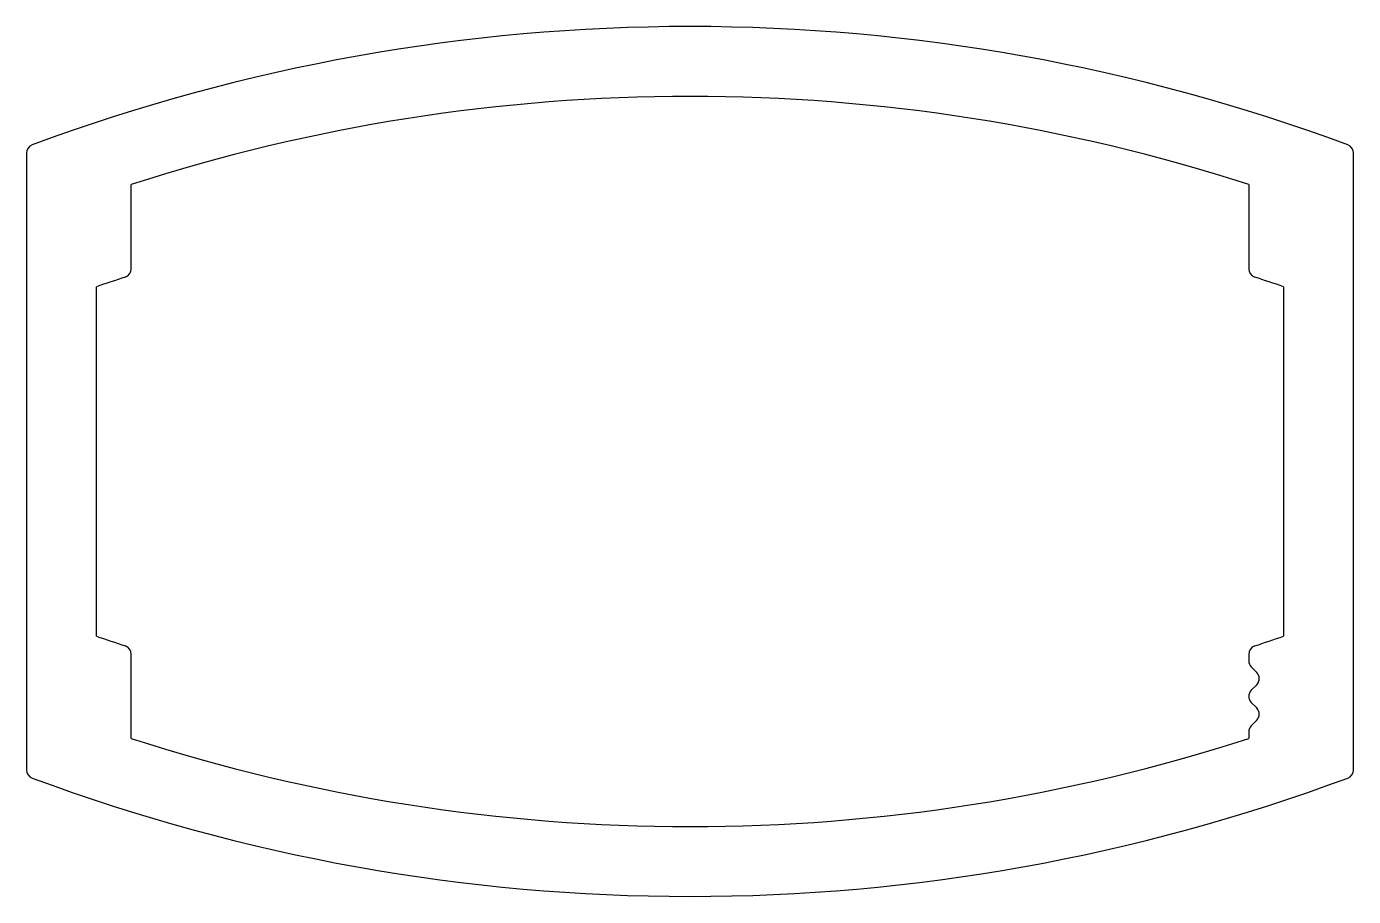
# Model space of a CAD drawing. Extents: x 1330.5 to 1368.5, y 993.6 to 1018.5.
import ezdxf

# ---------------------------------------------------------------- set-up
doc = ezdxf.new("R2010")
doc.units = 0
doc.layers.add('GRUBA', color=10, linetype='CONTINUOUS')

msp = doc.modelspace()

# ---------------------------------------------------------------- linework, layer by layer
at = {"layer": 'GRUBA', "color": 0}
for p, q in [((1330.542, 1014.878), (1330.542, 997.225)), ((1368.542, 997.225), (1368.542, 1014.878)), ((1333.542, 1011.568), (1333.542, 1013.981)), ((1365.542, 1013.981), (1365.542, 1011.568)), ((1332.542, 1001.052), (1332.542, 1011.052)), ((1366.542, 1011.052), (1366.542, 1001.052)), ((1333.542, 998.122), (1333.542, 1000.536)), ((1365.542, 1000.536), (1365.542, 1000.347)), ((1365.615, 1000.17), (1365.77, 1000.015)), ((1365.77, 999.661), (1365.615, 999.506)), ((1365.615, 999.152), (1365.77, 998.997)), ((1365.77, 998.643), (1365.615, 998.487)), ((1365.542, 998.311), (1365.542, 998.122))]:
    msp.add_line(p, q, dxfattribs=at)
for centre, radius, start, end in [((1349.542, 964.458), 54.044, 69.6012, 110.3988), ((1349.542, 964.458), 52.044, 72.0954, 107.9046), ((1330.792, 1014.878), 0.25, 110.3988, 180), ((1368.292, 1014.878), 0.25, 0, 69.6012), ((1333.292, 1011.568), 0.25, 288.1041, 0), ((1365.792, 1011.568), 0.25, 180, 251.8959), ((1349.542, 961.863), 52.044, 108.1041, 109.0654), ((1349.542, 961.863), 52.044, 70.9346, 71.8959), ((1349.542, 1050.241), 52.044, 250.9346, 251.8959), ((1349.542, 1050.241), 52.044, 288.1041, 289.0654), ((1333.292, 1000.536), 0.25, 360, 71.8959), ((1365.792, 1000.536), 0.25, 108.1041, 180), ((1365.792, 1000.347), 0.25, 180, 225), ((1365.594, 999.838), 0.25, 315, 45), ((1365.792, 999.329), 0.25, 135, 225), ((1365.594, 998.82), 0.25, 315, 45), ((1365.792, 998.311), 0.25, 135, 180), ((1349.542, 1047.646), 52.044, 252.0954, 287.9046), ((1330.792, 997.225), 0.25, 180, 249.6012), ((1368.292, 997.225), 0.25, 290.3988, 360), ((1349.542, 1047.646), 54.044, 249.6012, 290.3988)]:
    msp.add_arc(centre, radius, start, end, dxfattribs=at)

doc.saveas('drawing.dxf')
